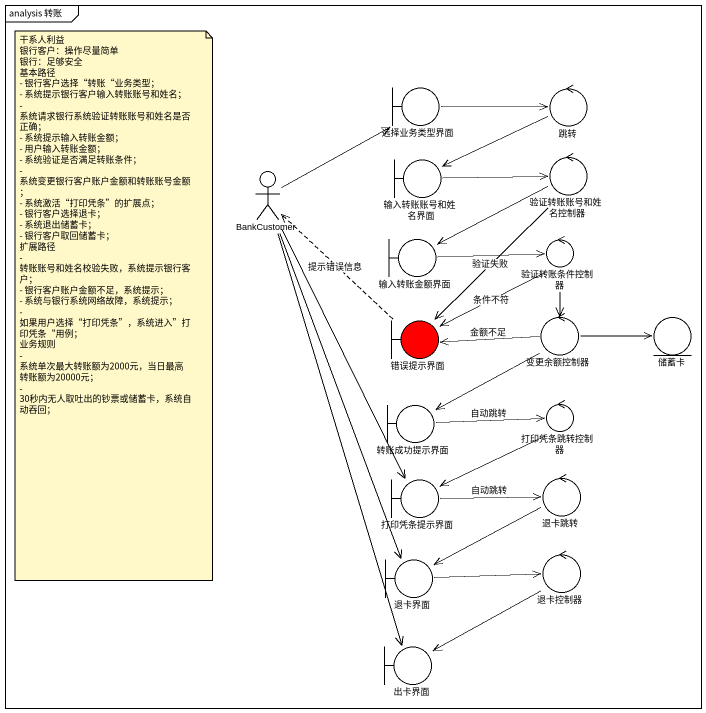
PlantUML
@startuml
mainframe analysis 转账
boundary 选择业务类型界面
control 跳转
boundary 输入转账账号和姓名界面
control 验证转账账号和姓名控制器
actor BankCustomer
boundary 输入转账金额界面
control 验证转账条件控制器
boundary 错误提示界面 #FF0000
control 变更余额控制器
entity 储蓄卡
boundary 转账成功提示界面
control 打印凭条跳转控制器
boundary 打印凭条提示界面
control 退卡跳转
boundary 退卡界面
control 退卡控制器
boundary 出卡界面
选择业务类型界面 -right-> 跳转
跳转 -left-> 输入转账账号和姓名界面
输入转账账号和姓名界面 -right-> 验证转账账号和姓名控制器
验证转账账号和姓名控制器 -left-> 输入转账金额界面
验证转账账号和姓名控制器 --> 错误提示界面 : 验证失败
BankCustomer -up-> 选择业务类型界面
BankCustomer --> 打印凭条提示界面
BankCustomer --> 退卡界面
BankCustomer --> 出卡界面
输入转账金额界面 -right-> 验证转账条件控制器
验证转账条件控制器 -left-> 错误提示界面 : 条件不符
验证转账条件控制器 --> 变更余额控制器
错误提示界面 .up.> BankCustomer : 提示错误信息
变更余额控制器 -left-> 错误提示界面 : 金额不足
变更余额控制器 -right-> 储蓄卡
变更余额控制器 --> 转账成功提示界面
转账成功提示界面 -right-> 打印凭条跳转控制器 : 自动跳转
打印凭条跳转控制器 -left-> 打印凭条提示界面
打印凭条提示界面 -right-> 退卡跳转 : 自动跳转
退卡跳转 -left-> 退卡界面
退卡界面 -right-> 退卡控制器
退卡控制器 --> 出卡界面
note as N1
  干系人利益
  银行客户：操作尽量简单
  银行：足够安全
  基本路径
  - 银行客户选择“转账“业务类型；
  - 系统提示银行客户输入转账账号和姓名；
  - 系统请求银行系统验证转账账号和姓名是否正确；
  - 系统提示输入转账金额；
  - 用户输入转账金额；
  - 系统验证是否满足转账条件；
  - 系统变更银行客户账户金额和转账账号金额；
  - 系统激活“打印凭条”的扩展点；
  - 银行客户选择退卡；
  - 系统退出储蓄卡；
  - 银行客户取回储蓄卡；
  扩展路径
  - 转账账号和姓名校验失败，系统提示银行客户；
  - 银行客户账户金额不足，系统提示；
  - 系统与银行系统网络故障，系统提示；
  - 如果用户选择“打印凭条”，系统进入”打印凭条“用例；
  业务规则
  - 系统单次最大转账额为2000元，当日最高转账额为20000元；
  - 30秒内无人取吐出的钞票或储蓄卡，系统自动吞回；
end note
@enduml
